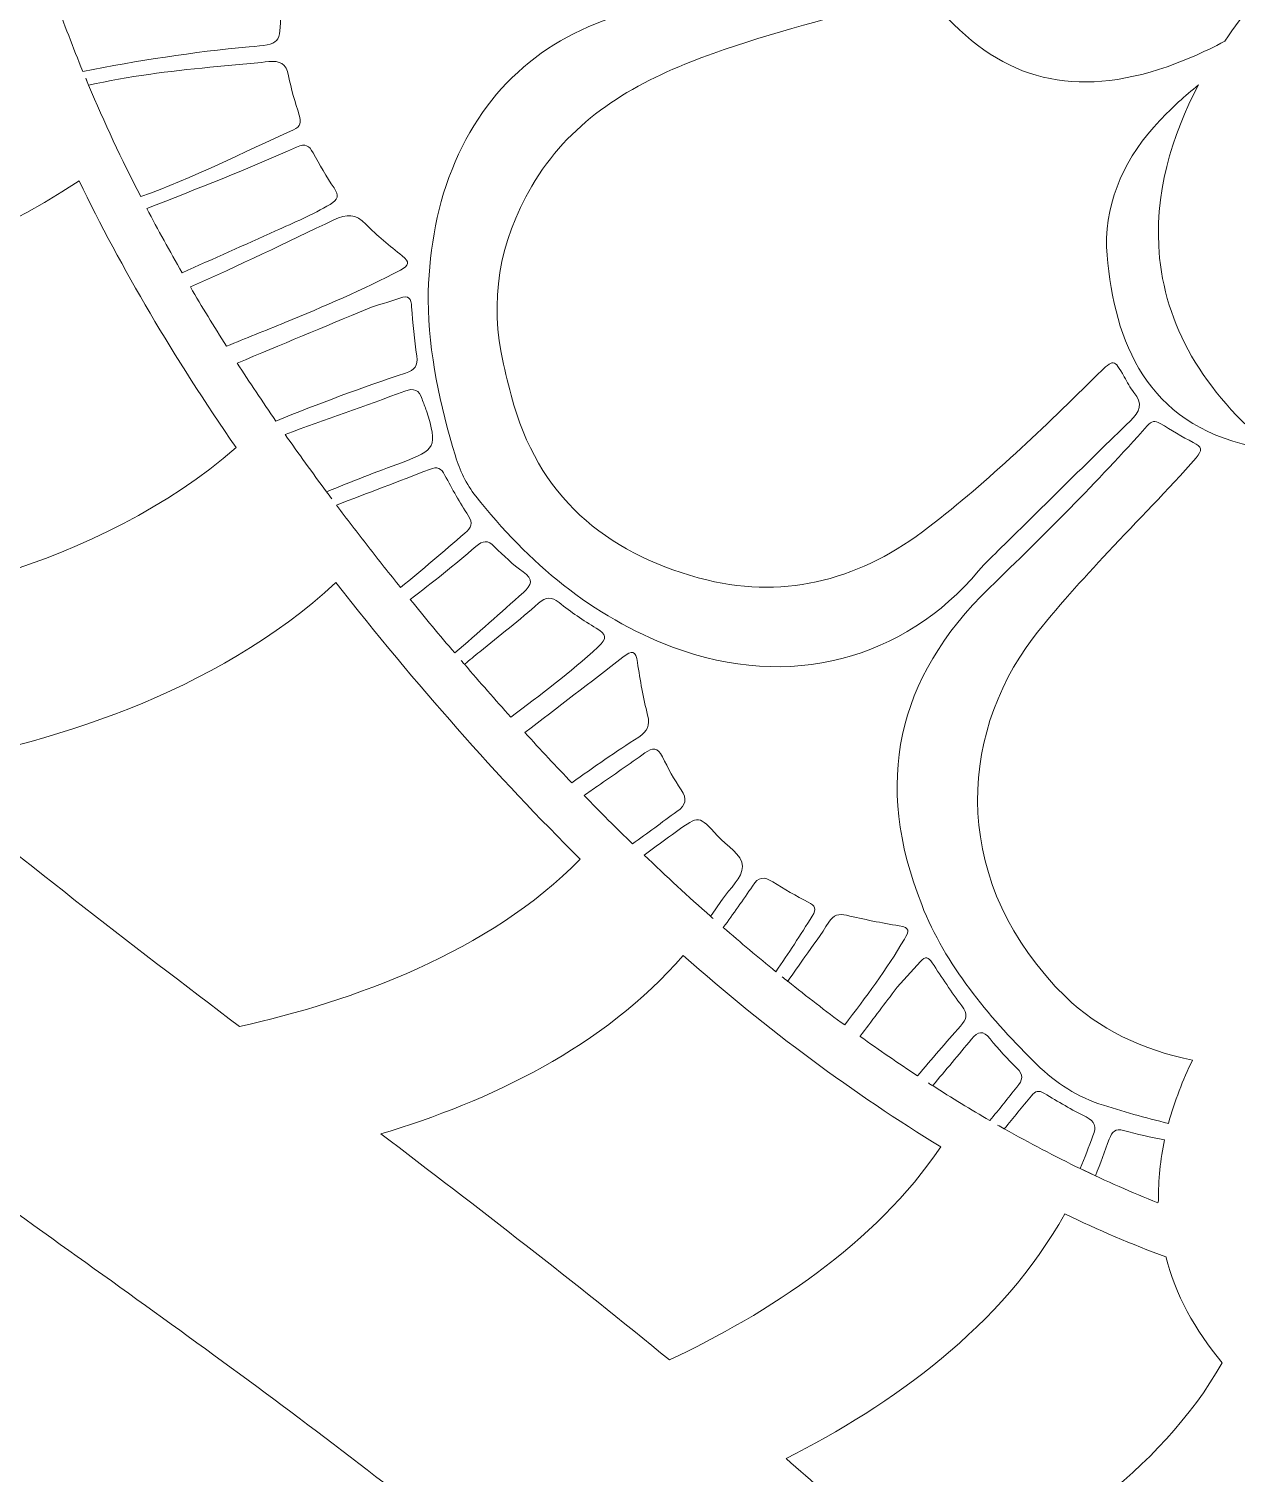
# Model space of a CAD drawing. Extents: x 705 to 8445, y -5934 to -84.
# Drawn here: x 7181 to 7483.5, y -1294.7 to -932.6 of the extents above; entities that cross this region are included whole.
import ezdxf

# ---------------------------------------------------------------- set-up
doc = ezdxf.new("R2010")
doc.units = 0
doc.header["$MEASUREMENT"] = 0
doc.layers.add('Layer 1', color=7, linetype='Continuous')

# ---------------------------------------------------------------- blocks, each defined once
blk = doc.blocks.new('block 36')
at = {"layer": 'Layer 1', "lineweight": 0}
for points, knots in [([(8407.41, -639.1), (8384.61, -597.14), (8350.92, -557.08), (8310.01, -523.26), (8225.24, -453.22), (8114.63, -393.43), (7990.01, -350.27), (7990.01, -350.27), (7990.01, -350.25), (7990.01, -350.25), (7989.56, -348.29), (7988.99, -346.27), (7988.29, -344.21), (7986.75, -339.66), (7984.08, -333.09), (7978.64, -328.58), (7977.95, -328), (7977.23, -327.47), (7976.49, -327), (7976.49, -327), (7976.49, -327), (7976.48, -327), (7978.02, -308.1), (7974.42, -288.74), (7965.71, -269.33), (7961.26, -259.39), (7953.88, -252.44), (7946.75, -245.72), (7941.01, -240.31), (7935.58, -235.19), (7931.94, -228.82), (7930.86, -226.92), (7929.94, -224.87), (7928.96, -222.69), (7927.7, -219.87), (7926.38, -216.96), (7924.62, -214.13), (7917.57, -202.87), (7906.04, -196.8), (7894.77, -193.55), (7894.77, -193.55), (7893.39, -191.5), (7893.39, -191.5), (7850.97, -126.97), (7786.83, -102.16), (7740.49, -92.73), (7699.6, -84.39), (7665.74, -86.15), (7653.87, -87.19), (7653.82, -87.13), (7653.79, -87.09), (7653.76, -87.06), (7653.76, -87.06), (7653.58, -87.21), (7653.58, -87.21), (7652.01, -87.36), (7650.84, -87.48), (7650.14, -87.56), (7649.43, -87.48), (7648.26, -87.36), (7646.7, -87.21), (7646.7, -87.21), (7646.51, -87.06), (7646.51, -87.06), (7646.48, -87.09), (7646.45, -87.13), (7646.4, -87.19), (7634.53, -86.15), (7600.67, -84.39), (7559.78, -92.73), (7513.44, -102.16), (7449.3, -126.97), (7406.9, -191.48), (7406.9, -191.48), (7405.52, -193.55), (7405.52, -193.55), (7394.23, -196.8), (7382.7, -202.87), (7375.65, -214.13), (7373.89, -216.96), (7372.58, -219.87), (7371.31, -222.69), (7370.33, -224.87), (7369.41, -226.92), (7368.33, -228.82), (7364.69, -235.19), (7359.26, -240.31), (7353.52, -245.72), (7346.39, -252.44), (7339.01, -259.39), (7334.56, -269.33), (7325.85, -288.74), (7322.25, -308.1), (7323.79, -327), (7323.78, -327), (7323.78, -327), (7323.78, -327), (7323.05, -327.47), (7322.32, -327.99), (7321.63, -328.58), (7316.19, -333.09), (7313.52, -339.65), (7311.98, -344.21), (7311.29, -346.27), (7310.71, -348.29), (7310.26, -350.25), (7310.26, -350.25), (7310.26, -350.27), (7310.26, -350.27), (7185.64, -393.43), (7075.03, -453.22), (6990.26, -523.26), (6949.35, -557.08), (6915.66, -597.14), (6892.86, -639.1), (6867.06, -686.53), (6854.92, -735.81), (6856.74, -785.55), (6858.47, -832.44), (6871.11, -881.24), (6894.31, -930.56), (6926.3, -998.52), (6976.91, -1064.15), (7044.73, -1125.62), (7089.41, -1166.12), (7138.87, -1201.57), (7186.72, -1235.86), (7232.05, -1268.36), (7278.94, -1301.97), (7321.49, -1339.71), (7399.07, -1408.49), (7450.5, -1474.94), (7478.64, -1542.74), (7474.81, -1548.78), (7471.23, -1555.62), (7468.57, -1563.02), (7467.16, -1562.92), (7465.6, -1562.85), (7464, -1562.85), (7458.13, -1562.85), (7451.7, -1563.94), (7449.97, -1569.72), (7449.48, -1571.39), (7449.45, -1572.94), (7449.41, -1574.32), (7449.41, -1574.65), (7449.4, -1574.97), (7449.39, -1575.28), (7449.21, -1578.99), (7447.84, -1582.95), (7445.33, -1587.05), (7444.38, -1588.6), (7443.35, -1590.14), (7442.28, -1591.64), (7441.6, -1592.59), (7440.89, -1593.54), (7440.16, -1594.48), (7432.92, -1603.87), (7423.69, -1612.4), (7414.7, -1620.7), (7414.7, -1620.7), (7410.61, -1624.5), (7410.61, -1624.5), (7400.29, -1634.07), (7389.62, -1643.97), (7377.62, -1650.59), (7374.23, -1652.48), (7370.13, -1656.81), (7369.83, -1666.79), (7369.1, -1691.36), (7390.95, -1735.67), (7410.5, -1750.55), (7391.65, -1786.38), (7369.15, -1837.42), (7349.91, -1904.23), (7325.13, -1990.3), (7310.44, -2085.45), (7306.26, -2187.05), (7302.77, -2272.07), (7306.67, -2361.81), (7317.87, -2455.11), (7313.34, -2458.43), (7308.34, -2461.58), (7302.61, -2464.72), (7276.21, -2479.19), (7247.58, -2484.35), (7222, -2479.25), (7187.79, -2472.45), (7160.64, -2452.75), (7141.3, -2420.72), (7104.66, -2360.07), (7103.99, -2265.76), (7122.25, -2203.95), (7141.86, -2137.67), (7181.08, -2071.38), (7245.73, -1995.32), (7250.18, -1990.08), (7254.67, -1984.87), (7259.18, -1979.66), (7283.57, -1951.39), (7308.78, -1922.17), (7326.61, -1888.58), (7350.74, -1843.05), (7356.31, -1794.98), (7341.87, -1756.7), (7341.87, -1756.7), (7331.37, -1728.9), (7331.37, -1728.9), (7331.37, -1728.9), (7333.8, -1758.52), (7333.8, -1758.52), (7336.72, -1794.26), (7322.12, -1826.76), (7309.35, -1847.74), (7289.24, -1880.81), (7261.11, -1908.95), (7233.89, -1936.17), (7222.68, -1947.4), (7211.07, -1959.02), (7200.2, -1970.8), (7135.89, -2040.52), (7089.19, -2104.07), (7057.43, -2165.11), (7014.7, -2247.19), (6999.21, -2325.56), (7011.4, -2398), (7031.15, -2515.4), (7130.49, -2607.87), (7220.17, -2647.42), (7252.4, -2661.63), (7282.45, -2668.81), (7308.01, -2668.81), (7326.56, -2668.81), (7342.74, -2665.03), (7355.66, -2657.4), (7355.66, -2657.42), (7355.66, -2657.42), (7355.66, -2657.42), (7362.53, -2679.36), (7370.34, -2699.79), (7379.03, -2718.56), (7399.29, -2762.32), (7425.1, -2798.69), (7455.73, -2826.65), (7489.46, -2857.45), (7533.52, -2880.64), (7586.71, -2895.59), (7629.05, -2907.49), (7676.23, -2913.71), (7723.76, -2913.71), (7727.22, -2913.71), (7730.69, -2913.68), (7734.15, -2913.61), (7865.4, -2911.1), (7997.29, -2856.35), (8095.98, -2763.41), (8133.64, -2727.95), (8162.82, -2687.49), (8180.37, -2646.4), (8200.65, -2598.94), (8205.83, -2551.02), (8195.77, -2503.97), (8175.91, -2411.09), (8113.39, -2334), (8019.73, -2286.89), (7937.77, -2245.67), (7840.02, -2231.14), (7749.63, -2246.42), (7755.8, -2235.1), (7762.02, -2223.86), (7768.23, -2212.7), (7787.04, -2178.83), (7806.49, -2143.79), (7823.28, -2107.91), (7860.37, -2028.64), (7882.39, -1957.48), (7890.63, -1890.34), (7895.73, -1848.73), (7897.28, -1796.91), (7884.85, -1750.08), (7904.12, -1735.61), (7925.68, -1692.46), (7925.68, -1667.69), (7925.68, -1667.28), (7925.68, -1666.88), (7925.67, -1666.48), (7925.37, -1656.52), (7921.27, -1652.21), (7917.88, -1650.33), (7905.87, -1643.73), (7895.21, -1633.85), (7884.89, -1624.31), (7884.89, -1624.31), (7880.78, -1620.52), (7880.78, -1620.52), (7869.49, -1610.12), (7857.81, -1599.36), (7850.16, -1586.97), (7847.65, -1582.89), (7846.29, -1578.95), (7846.11, -1575.25), (7846.1, -1574.94), (7846.09, -1574.61), (7846.09, -1574.29), (7846.05, -1572.92), (7846.01, -1571.37), (7845.52, -1569.7), (7843.8, -1563.98), (7837.45, -1562.87), (7831.63, -1562.85), (7828.98, -1555.53), (7825.42, -1548.75), (7821.63, -1542.74), (7849.76, -1474.94), (7901.2, -1408.49), (7978.78, -1339.71), (8021.33, -1301.97), (8068.22, -1268.36), (8113.56, -1235.86), (8161.4, -1201.57), (8210.86, -1166.12), (8255.55, -1125.62), (8323.36, -1064.15), (8373.97, -998.52), (8405.96, -930.56), (8429.16, -881.24), (8441.8, -832.45), (8443.53, -785.55), (8445.35, -735.81), (8433.21, -686.53), (8407.41, -639.1)], [0, 0, 0, 0, 1, 1, 1, 2, 2, 2, 3, 3, 3, 4, 4, 4, 5, 5, 5, 6, 6, 6, 7, 7, 7, 8, 8, 8, 9, 9, 9, 10, 10, 10, 11, 11, 11, 12, 12, 12, 13, 13, 13, 14, 14, 14, 15, 15, 15, 16, 16, 16, 17, 17, 17, 18, 18, 18, 19, 19, 19, 20, 20, 20, 21, 21, 21, 22, 22, 22, 23, 23, 23, 24, 24, 24, 25, 25, 25, 26, 26, 26, 27, 27, 27, 28, 28, 28, 29, 29, 29, 30, 30, 30, 31, 31, 31, 32, 32, 32, 33, 33, 33, 34, 34, 34, 35, 35, 35, 36, 36, 36, 37, 37, 37, 38, 38, 38, 39, 39, 39, 40, 40, 40, 41, 41, 41, 42, 42, 42, 43, 43, 43, 44, 44, 44, 45, 45, 45, 46, 46, 46, 47, 47, 47, 48, 48, 48, 49, 49, 49, 50, 50, 50, 51, 51, 51, 52, 52, 52, 53, 53, 53, 54, 54, 54, 55, 55, 55, 56, 56, 56, 57, 57, 57, 58, 58, 58, 59, 59, 59, 60, 60, 60, 61, 61, 61, 62, 62, 62, 63, 63, 63, 64, 64, 64, 65, 65, 65, 66, 66, 66, 67, 67, 67, 68, 68, 68, 69, 69, 69, 70, 70, 70, 71, 71, 71, 72, 72, 72, 73, 73, 73, 74, 74, 74, 75, 75, 75, 76, 76, 76, 77, 77, 77, 78, 78, 78, 79, 79, 79, 80, 80, 80, 81, 81, 81, 82, 82, 82, 83, 83, 83, 84, 84, 84, 85, 85, 85, 86, 86, 86, 87, 87, 87, 88, 88, 88, 89, 89, 89, 90, 90, 90, 91, 91, 91, 92, 92, 92, 93, 93, 93, 94, 94, 94, 95, 95, 95, 96, 96, 96, 97, 97, 97, 98, 98, 98, 99, 99, 99, 100, 100, 100, 101, 101, 101, 102, 102, 102, 103, 103, 103, 104, 104, 104, 105, 105, 105, 106, 106, 106, 107, 107, 107, 108, 108, 108, 109, 109, 109, 110, 110, 110, 110]), ([(7408.31, -926.67), (7407.62, -925.86), (7407.02, -924.98), (7406.29, -924.21), (7397.83, -915.27), (7394.87, -904.66), (7396.7, -892.61), (7398.05, -883.59), (7400.08, -874.78), (7405.11, -866.97), (7411.33, -857.31), (7419.64, -850.77), (7430.95, -847.45), (7442.23, -844.16), (7453.54, -842.98), (7465.15, -843.47), (7465.73, -843.49), (7466.32, -843.51), (7466.91, -843.54), (7465.54, -848.3), (7464.59, -853.25), (7464.23, -858.34), (7460.96, -858.74), (7457.69, -859.24), (7454.47, -860.01), (7446.88, -861.85), (7439.45, -864.11), (7432.54, -867.86), (7423.38, -872.84), (7417.39, -880.45), (7414.24, -890.26), (7410.86, -900.81), (7414.94, -912.06), (7424.46, -918.95), (7435.64, -927.07), (7448.06, -927.91), (7460.96, -924.67), (7470.83, -922.2), (7480.2, -918.32), (7489.58, -914.47), (7491.13, -915.84), (7492.72, -917.2), (7494.4, -918.53), (7490.5, -922.71), (7485.5, -928.59), (7480.68, -935.74), (7475.36, -938.53), (7469.9, -941), (7464.07, -942.84), (7441.4, -949.98), (7423.63, -944.89), (7408.31, -926.67)], [0, 0, 0, 0, 1, 1, 1, 2, 2, 2, 3, 3, 3, 4, 4, 4, 5, 5, 5, 6, 6, 6, 7, 7, 7, 8, 8, 8, 9, 9, 9, 10, 10, 10, 11, 11, 11, 12, 12, 12, 13, 13, 13, 14, 14, 14, 15, 15, 15, 16, 16, 16, 17, 17, 17, 17]), ([(7287.02, -967.89), (7295.43, -946.89), (7311.05, -933.83), (7332.71, -928.12), (7351.08, -923.28), (7369.44, -918.44), (7387.75, -913.39), (7393.23, -911.89), (7393.31, -911.88), (7395.97, -916.75), (7397.31, -919.19), (7400.36, -921.79), (7399.46, -924.05), (7398.81, -925.66), (7394.71, -925.92), (7392.13, -926.73), (7377.05, -931.44), (7361.62, -935.05), (7346.89, -940.88), (7330.54, -947.36), (7316.21, -956.34), (7307, -972.1), (7298.79, -986.14), (7296.31, -1000.91), (7299.95, -1016.71), (7300.74, -1020.16), (7301.53, -1023.62), (7302.53, -1027.01), (7309.72, -1051.46), (7327.43, -1065), (7350.91, -1070.8), (7371.16, -1075.8), (7389.9, -1070.38), (7406.48, -1057.59), (7421.66, -1045.87), (7435.38, -1032.57), (7449, -1019.16), (7452.89, -1015.33), (7452.86, -1015.29), (7455.51, -1019.85), (7456.28, -1021.18), (7456.89, -1022.64), (7457.88, -1023.78), (7460.34, -1026.6), (7459.36, -1028.64), (7456.99, -1030.96), (7446.15, -1041.47), (7435.42, -1052.1), (7424.67, -1062.71), (7422.73, -1064.62), (7420.74, -1066.48), (7419, -1068.55), (7400.42, -1090.59), (7371.66, -1098.72), (7342.31, -1087.62), (7321.96, -1079.94), (7306.22, -1066.54), (7292.96, -1049.79), (7290.6, -1046.8), (7288.96, -1043.34), (7287.87, -1039.72), (7284.02, -1027.03), (7281.21, -1014.15), (7281.03, -1000.62), (7281.22, -989.5), (7282.81, -978.42), (7287.02, -967.89)], [0, 0, 0, 0, 1, 1, 1, 2, 2, 2, 3, 3, 3, 4, 4, 4, 5, 5, 5, 6, 6, 6, 7, 7, 7, 8, 8, 8, 9, 9, 9, 10, 10, 10, 11, 11, 11, 12, 12, 12, 13, 13, 13, 14, 14, 14, 15, 15, 15, 16, 16, 16, 17, 17, 17, 18, 18, 18, 19, 19, 19, 20, 20, 20, 21, 21, 21, 22, 22, 22, 22]), ([(7238.45, -920.32), (7245.01, -919.88), (7243.89, -919.97), (7244.01, -925.66), (7244.03, -926.6), (7244.01, -927.54), (7244.01, -928.5), (7244.01, -936.44), (7244.01, -936.48), (7236.15, -937.16), (7222.13, -938.38), (7208.28, -940.64), (7194.49, -943.29), (7192.04, -937.3), (7189.77, -931.34), (7187.67, -925.38), (7204.47, -922.77), (7221.47, -921.47), (7238.45, -920.32)], [0, 0, 0, 0, 1, 1, 1, 2, 2, 2, 3, 3, 3, 4, 4, 4, 5, 5, 5, 6, 6, 6, 6]), ([(7195.94, -946.75), (7205.95, -944.53), (7216.1, -943.24), (7226.31, -942.27), (7231.24, -941.8), (7236.18, -941.32), (7241.11, -940.85), (7243.77, -940.59), (7245.52, -941.27), (7246.07, -944.37), (7246.66, -947.72), (7247.71, -951), (7248.74, -954.26), (7249.31, -956.02), (7249.08, -957.14), (7247.29, -957.93), (7234.56, -963.6), (7222.14, -970.08), (7208.99, -974.68), (7204.19, -965.33), (7199.84, -956.02), (7195.94, -946.75), (7195.94, -946.75), (7195.93, -946.75), (7195.93, -946.75), (7195.69, -946.18), (7195.45, -945.61), (7195.21, -945.02), (7195.45, -945.59), (7195.69, -946.18), (7195.94, -946.75)], [0, 0, 0, 0, 1, 1, 1, 2, 2, 2, 3, 3, 3, 4, 4, 4, 5, 5, 5, 6, 6, 6, 7, 7, 7, 8, 8, 8, 9, 9, 9, 10, 10, 10, 10]), ([(7451.03, -987.28), (7450.94, -975.11), (7455.9, -964.56), (7464.43, -955.58), (7467.47, -952.38), (7470.71, -949.44), (7474.1, -946.7), (7467.5, -959.23), (7462.74, -974.22), (7464.37, -990.12), (7466.27, -1008.48), (7476.31, -1024.95), (7494.31, -1039.22), (7492.1, -1038.8), (7489.9, -1038.26), (7487.73, -1037.58), (7486.83, -1037.29), (7485.97, -1036.91), (7485.05, -1036.67), (7459.91, -1030.14), (7452.52, -1009.22), (7451.03, -987.28)], [0, 0, 0, 0, 1, 1, 1, 2, 2, 2, 3, 3, 3, 4, 4, 4, 5, 5, 5, 6, 6, 6, 7, 7, 7, 7]), ([(7248.08, -962.27), (7250.31, -961.26), (7251.18, -961.9), (7252.19, -963.72), (7253.84, -966.71), (7255.56, -969.68), (7257.45, -972.52), (7258.71, -974.43), (7258.55, -975.45), (7256.46, -976.65), (7252.05, -979.19), (7247.42, -981.23), (7242.79, -983.3), (7234.99, -986.78), (7227.2, -990.32), (7219.38, -993.77), (7216.28, -988.38), (7213.33, -983), (7210.53, -977.64), (7223.14, -972.75), (7235.75, -967.85), (7248.08, -962.27)], [0, 0, 0, 0, 1, 1, 1, 2, 2, 2, 3, 3, 3, 4, 4, 4, 5, 5, 5, 6, 6, 6, 7, 7, 7, 7]), ([(7039.5, -1007.84), (7040.86, -1007.85), (7042.21, -1007.87), (7043.58, -1007.87), (7044.31, -1007.89), (7045.02, -1007.89), (7045.75, -1007.89), (7089.15, -1007.89), (7148.29, -1001.14), (7193.54, -970.72), (7204.19, -992.74), (7217.22, -1014.9), (7232.92, -1037.63), (7198.69, -1067.47), (7148.38, -1078.31), (7110.2, -1082.05), (7084.89, -1058.77), (7060.99, -1034.23), (7039.5, -1007.84)], [0, 0, 0, 0, 1, 1, 1, 2, 2, 2, 3, 3, 3, 4, 4, 4, 5, 5, 5, 6, 6, 6, 6]), ([(7257.43, -980.5), (7260.69, -978.95), (7262.89, -979), (7265.45, -981.64), (7268.23, -984.5), (7271.38, -987.03), (7274.52, -989.52), (7276.59, -991.17), (7276.29, -991.93), (7274.07, -993.11), (7264.68, -998.11), (7254.9, -1002.24), (7245.08, -1006.27), (7240.23, -1008.27), (7235.36, -1010.24), (7230.48, -1012.18), (7227.34, -1007.23), (7224.33, -1002.28), (7221.45, -997.35), (7233.56, -991.99), (7245.48, -986.21), (7257.43, -980.5)], [0, 0, 0, 0, 1, 1, 1, 2, 2, 2, 3, 3, 3, 4, 4, 4, 5, 5, 5, 6, 6, 6, 7, 7, 7, 7]), ([(7265.88, -1002.81), (7268.48, -1001.74), (7271.28, -1001.16), (7273.92, -1000.14), (7276.27, -999.24), (7276.75, -1000.27), (7276.9, -1002.35), (7277.21, -1006.47), (7277.57, -1010.58), (7278.17, -1014.66), (7278.52, -1017.12), (7277.76, -1018.17), (7275.37, -1018.95), (7264.39, -1022.54), (7253.59, -1026.64), (7242.87, -1030.96), (7239.52, -1026.1), (7236.29, -1021.25), (7233.19, -1016.43), (7244.08, -1011.88), (7254.97, -1007.34), (7265.88, -1002.81)], [0, 0, 0, 0, 1, 1, 1, 2, 2, 2, 3, 3, 3, 4, 4, 4, 5, 5, 5, 6, 6, 6, 7, 7, 7, 7]), ([(7256.86, -1050.44), (7256.43, -1049.87), (7256, -1049.3), (7255.57, -1048.72), (7255.57, -1048.72), (7255.58, -1048.72), (7255.58, -1048.72), (7252.01, -1043.9), (7248.55, -1039.11), (7245.2, -1034.32), (7255.18, -1030.63), (7265.25, -1027.18), (7275.21, -1023.45), (7277.46, -1022.61), (7278.81, -1023.14), (7279.53, -1025.44), (7279.84, -1026.45), (7280.3, -1027.42), (7280.62, -1028.43), (7283.43, -1037.39), (7283.02, -1038.19), (7274.36, -1041.4), (7268.05, -1043.74), (7261.79, -1046.15), (7255.58, -1048.72), (7256.01, -1049.3), (7256.43, -1049.87), (7256.86, -1050.44)], [0, 0, 0, 0, 1, 1, 1, 2, 2, 2, 3, 3, 3, 4, 4, 4, 5, 5, 5, 6, 6, 6, 7, 7, 7, 8, 8, 8, 9, 9, 9, 9]), ([(7440.82, -1175.35), (7448.87, -1183.23), (7460.22, -1188.78), (7472.62, -1191.18), (7470.19, -1196.15), (7468.11, -1201.46), (7466.59, -1207.05), (7460.8, -1205.72), (7454.97, -1204.02), (7449.17, -1202.12), (7442.8, -1200.03), (7437.37, -1196.14), (7432.67, -1191.41), (7421.23, -1179.87), (7410.8, -1167.62), (7404.73, -1152.21), (7392.69, -1121.65), (7398.25, -1095.59), (7421.79, -1072.73), (7435.33, -1059.58), (7448.73, -1046.28), (7461.28, -1032.16), (7462.37, -1030.96), (7463.14, -1030.71), (7464.53, -1031.57), (7467.24, -1033.25), (7469.98, -1034.88), (7472.81, -1036.34), (7474.94, -1037.43), (7475.17, -1038.29), (7473.51, -1040.19), (7466.46, -1048.31), (7458.81, -1055.86), (7451.51, -1063.73), (7445.02, -1070.74), (7438.49, -1077.73), (7432.68, -1085.34), (7413.52, -1110.46), (7412.23, -1147.37), (7440.82, -1175.35)], [0, 0, 0, 0, 1, 1, 1, 2, 2, 2, 3, 3, 3, 4, 4, 4, 5, 5, 5, 6, 6, 6, 7, 7, 7, 8, 8, 8, 9, 9, 9, 10, 10, 10, 11, 11, 11, 12, 12, 12, 13, 13, 13, 13]), ([(7281.39, -1043.08), (7283.38, -1042.29), (7284.31, -1042.77), (7285.25, -1044.58), (7287.05, -1048.02), (7289, -1051.41), (7291.1, -1054.67), (7292.36, -1056.62), (7291.84, -1057.66), (7290.24, -1059.06), (7284.93, -1063.69), (7279.59, -1068.26), (7274.12, -1072.67), (7271.39, -1069.31), (7268.68, -1065.88), (7265.97, -1062.41), (7263.28, -1058.95), (7260.65, -1055.5), (7258.07, -1052.07), (7265.82, -1048.99), (7273.64, -1046.15), (7281.39, -1043.08)], [0, 0, 0, 0, 1, 1, 1, 2, 2, 2, 3, 3, 3, 4, 4, 4, 5, 5, 5, 6, 6, 6, 7, 7, 7, 7]), ([(7293, -1062.42), (7294.77, -1060.89), (7295.98, -1060.72), (7297.7, -1062.46), (7299.93, -1064.72), (7302.28, -1066.92), (7304.86, -1068.77), (7307.54, -1070.68), (7306.94, -1072.06), (7304.9, -1073.92), (7299.22, -1079.04), (7293.51, -1084.14), (7287.69, -1089.09), (7283.96, -1084.71), (7280.25, -1080.25), (7276.57, -1075.69), (7282.16, -1071.42), (7287.66, -1067.03), (7293, -1062.42)], [0, 0, 0, 0, 1, 1, 1, 2, 2, 2, 3, 3, 3, 4, 4, 4, 5, 5, 5, 6, 6, 6, 6]), ([(7151.38, -1117.96), (7185.18, -1112.23), (7227.76, -1099.54), (7257.9, -1071.44), (7278.08, -1097.18), (7298.51, -1120.3), (7319.14, -1140.8), (7296.3, -1164.23), (7262.04, -1176.44), (7233.76, -1182.78), (7206.08, -1161.76), (7178.28, -1140.35), (7151.38, -1117.96)], [0, 0, 0, 0, 1, 1, 1, 2, 2, 2, 3, 3, 3, 4, 4, 4, 4]), ([(7290.14, -1091.95), (7291.42, -1090.9), (7292.69, -1089.85), (7293.96, -1088.81), (7298.9, -1084.78), (7303.91, -1080.84), (7308.71, -1076.64), (7310.61, -1074.98), (7311.93, -1074.98), (7313.85, -1076.48), (7316.83, -1078.78), (7319.92, -1080.99), (7323.17, -1082.91), (7325.82, -1084.47), (7326, -1085.41), (7323.6, -1087.63), (7316.72, -1094), (7309.26, -1099.62), (7301.74, -1105.17), (7297.86, -1100.86), (7294, -1096.46), (7290.14, -1091.95), (7290.14, -1091.95), (7290.13, -1091.96), (7290.13, -1091.96), (7289.87, -1091.65), (7289.6, -1091.33), (7289.33, -1091.02), (7289.61, -1091.33), (7289.87, -1091.64), (7290.14, -1091.95)], [0, 0, 0, 0, 1, 1, 1, 2, 2, 2, 3, 3, 3, 4, 4, 4, 5, 5, 5, 6, 6, 6, 7, 7, 7, 8, 8, 8, 9, 9, 9, 10, 10, 10, 10]), ([(7329.87, -1090.16), (7332.17, -1088.38), (7333.05, -1088.48), (7333.5, -1091.51), (7334.16, -1095.94), (7334.95, -1100.36), (7336.04, -1104.7), (7336.7, -1107.32), (7336.07, -1108.74), (7333.81, -1110.19), (7328.12, -1113.86), (7322.55, -1117.71), (7317.06, -1121.67), (7313.14, -1117.58), (7309.2, -1113.37), (7305.29, -1109.07), (7313.47, -1102.76), (7321.71, -1096.52), (7329.87, -1090.16)], [0, 0, 0, 0, 1, 1, 1, 2, 2, 2, 3, 3, 3, 4, 4, 4, 5, 5, 5, 6, 6, 6, 6]), ([(7323.49, -1122.49), (7327.46, -1119.73), (7331.45, -1116.99), (7335.37, -1114.17), (7337.3, -1112.78), (7338.6, -1112.76), (7339.75, -1115.14), (7341.15, -1118.01), (7342.71, -1120.8), (7344.45, -1123.46), (7345.99, -1125.8), (7345.74, -1127.17), (7343.37, -1128.89), (7339.66, -1131.56), (7335.96, -1134.28), (7332.27, -1136.99), (7328.22, -1133.04), (7324.17, -1129), (7320.13, -1124.84), (7321.25, -1124.07), (7322.37, -1123.28), (7323.49, -1122.49)], [0, 0, 0, 0, 1, 1, 1, 2, 2, 2, 3, 3, 3, 4, 4, 4, 5, 5, 5, 6, 6, 6, 7, 7, 7, 7]), ([(7352.47, -1155.71), (7352.26, -1155.53), (7352.03, -1155.34), (7351.82, -1155.15), (7351.82, -1155.15), (7351.82, -1155.14), (7351.83, -1155.14), (7346.27, -1150.22), (7340.71, -1145.1), (7335.16, -1139.77), (7337.88, -1137.8), (7340.6, -1135.83), (7343.31, -1133.85), (7348.86, -1129.81), (7348.94, -1129.78), (7353.56, -1134.95), (7355.81, -1137.48), (7359.82, -1139.61), (7359.82, -1142.64), (7359.83, -1145.39), (7356.64, -1148.17), (7354.77, -1150.87), (7353.8, -1152.3), (7352.81, -1153.72), (7351.83, -1155.14), (7352.04, -1155.34), (7352.26, -1155.53), (7352.47, -1155.71)], [0, 0, 0, 0, 1, 1, 1, 2, 2, 2, 3, 3, 3, 4, 4, 4, 5, 5, 5, 6, 6, 6, 7, 7, 7, 8, 8, 8, 9, 9, 9, 9]), ([(7362.31, -1147.55), (7363.88, -1145.2), (7365.19, -1145.09), (7367.4, -1146.52), (7370.26, -1148.37), (7373.28, -1150.02), (7376.31, -1151.6), (7377.99, -1152.49), (7378.47, -1153.22), (7377.31, -1155.08), (7374.37, -1159.8), (7371.32, -1164.44), (7368.18, -1169.02), (7363.78, -1165.44), (7359.39, -1161.75), (7355, -1157.93), (7357.52, -1154.53), (7359.98, -1151.07), (7362.31, -1147.55)], [0, 0, 0, 0, 1, 1, 1, 2, 2, 2, 3, 3, 3, 4, 4, 4, 5, 5, 5, 6, 6, 6, 6]), ([(7371.19, -1171.43), (7372.59, -1169.39), (7374.01, -1167.38), (7375.43, -1165.34), (7377.46, -1162.44), (7379.59, -1159.61), (7381.46, -1156.6), (7382.61, -1154.77), (7383.92, -1154.44), (7385.9, -1154.89), (7390.27, -1155.88), (7394.66, -1156.83), (7399.09, -1157.53), (7401.88, -1157.98), (7401.6, -1158.87), (7400.39, -1160.91), (7395.9, -1168.44), (7390.75, -1175.47), (7385.43, -1182.39), (7380.66, -1178.88), (7375.93, -1175.24), (7371.19, -1171.43), (7371.18, -1171.43), (7371.18, -1171.45), (7371.18, -1171.45), (7370.7, -1171.06), (7370.24, -1170.68), (7369.76, -1170.3), (7370.24, -1170.68), (7370.71, -1171.06), (7371.19, -1171.43)], [0, 0, 0, 0, 1, 1, 1, 2, 2, 2, 3, 3, 3, 4, 4, 4, 5, 5, 5, 6, 6, 6, 7, 7, 7, 8, 8, 8, 9, 9, 9, 10, 10, 10, 10]), ([(7341.52, -1266.38), (7317.8, -1246.9), (7293.47, -1228.14), (7269.21, -1209.68), (7296.13, -1201.61), (7325.13, -1187.97), (7344.93, -1164.97), (7366.3, -1183.78), (7387.85, -1199.77), (7409.5, -1212.91), (7393.16, -1237.42), (7366.07, -1254.77), (7341.52, -1266.38)], [0, 0, 0, 0, 1, 1, 1, 2, 2, 2, 3, 3, 3, 4, 4, 4, 4]), ([(7389.31, -1185.23), (7392.17, -1181.43), (7395.01, -1177.65), (7397.86, -1173.87), (7399.84, -1171.24), (7402.28, -1168.96), (7404.45, -1166.47), (7405.67, -1165.06), (7406.45, -1165.39), (7407.38, -1166.8), (7409.78, -1170.46), (7412.15, -1174.14), (7414.8, -1177.6), (7416.36, -1179.63), (7416.05, -1180.88), (7414.44, -1182.7), (7410.79, -1186.79), (7407.21, -1190.93), (7403.69, -1195.13), (7398.89, -1191.98), (7394.1, -1188.69), (7389.31, -1185.24), (7389.31, -1185.24), (7389.31, -1185.23), (7389.31, -1185.23)], [0, 0, 0, 0, 1, 1, 1, 2, 2, 2, 3, 3, 3, 4, 4, 4, 5, 5, 5, 6, 6, 6, 7, 7, 7, 8, 8, 8, 8]), ([(7407.49, -1197.59), (7410.74, -1193.72), (7413.98, -1189.87), (7417.2, -1185.95), (7418.82, -1183.97), (7420.12, -1183.65), (7421.9, -1185.86), (7423.95, -1188.44), (7426.18, -1190.89), (7428.56, -1193.18), (7430.33, -1194.91), (7430.06, -1196.15), (7428.61, -1197.94), (7426.36, -1200.75), (7424.09, -1203.55), (7421.83, -1206.36), (7417.04, -1203.58), (7412.26, -1200.66), (7407.49, -1197.59), (7407.49, -1197.59), (7407.47, -1197.6), (7407.47, -1197.6), (7407.14, -1197.38), (7406.79, -1197.17), (7406.46, -1196.93), (7406.81, -1197.16), (7407.14, -1197.38), (7407.49, -1197.59)], [0, 0, 0, 0, 1, 1, 1, 2, 2, 2, 3, 3, 3, 4, 4, 4, 5, 5, 5, 6, 6, 6, 7, 7, 7, 8, 8, 8, 9, 9, 9, 9]), ([(7425.44, -1208.41), (7427.72, -1205.66), (7429.99, -1202.92), (7432.22, -1200.13), (7433.24, -1198.84), (7434.1, -1198.72), (7435.48, -1199.54), (7438.91, -1201.6), (7442.36, -1203.67), (7445.95, -1205.45), (7448.27, -1206.59), (7448.53, -1207.86), (7447.66, -1210.19), (7446.63, -1212.94), (7445.57, -1215.67), (7444.49, -1218.41), (7445.77, -1219.01), (7447.04, -1219.61), (7448.31, -1220.21), (7449.47, -1217.14), (7450.62, -1214.06), (7451.75, -1210.98), (7452.44, -1209.1), (7453.28, -1208.3), (7455.35, -1208.84), (7458.74, -1209.72), (7462.14, -1210.6), (7465.59, -1211.15), (7464.54, -1216.1), (7463.99, -1221.23), (7464.09, -1226.48), (7464.03, -1226.65), (7463.95, -1226.82), (7463.89, -1226.98), (7457.43, -1224.38), (7450.96, -1221.53), (7444.49, -1218.41), (7438.14, -1215.34), (7431.78, -1212), (7425.44, -1208.41), (7425.44, -1208.41), (7425.43, -1208.42), (7425.43, -1208.42), (7424.88, -1208.11), (7424.32, -1207.79), (7423.77, -1207.47), (7424.33, -1207.79), (7424.88, -1208.1), (7425.44, -1208.41)], [0, 0, 0, 0, 1, 1, 1, 2, 2, 2, 3, 3, 3, 4, 4, 4, 5, 5, 5, 6, 6, 6, 7, 7, 7, 8, 8, 8, 9, 9, 9, 10, 10, 10, 11, 11, 11, 12, 12, 12, 13, 13, 13, 14, 14, 14, 15, 15, 15, 16, 16, 16, 16]), ([(7370.75, -1291.09), (7397.05, -1277.79), (7425, -1257.97), (7440.58, -1229.75), (7449.02, -1233.78), (7457.45, -1237.39), (7465.91, -1240.55), (7465.91, -1240.55), (7465.93, -1240.47), (7465.93, -1240.47), (7468.34, -1249.9), (7473.07, -1258.79), (7480.06, -1267.08), (7464.44, -1294.57), (7435.31, -1313.7), (7408.95, -1326.23), (7396.58, -1314.18), (7383.8, -1302.48), (7370.75, -1291.09)], [0, 0, 0, 0, 1, 1, 1, 2, 2, 2, 3, 3, 3, 4, 4, 4, 5, 5, 5, 6, 6, 6, 6])]:
    blk.add_open_spline(points, degree=3, knots=knots, dxfattribs=at)
blk = doc.blocks.new('block 35')
at = {"layer": 'Layer 1'}
blk.add_blockref('block 36', (0, 0), dxfattribs=at)
blk = doc.blocks.new('block 34')
at = {"layer": 'Layer 1'}
blk.add_blockref('block 35', (0, 0), dxfattribs=at)

msp = doc.modelspace()

# ---------------------------------------------------------------- block references
at = {"layer": 'Layer 1'}
msp.add_blockref('block 34', (0, 0), dxfattribs=at)

doc.saveas('drawing.dxf')
